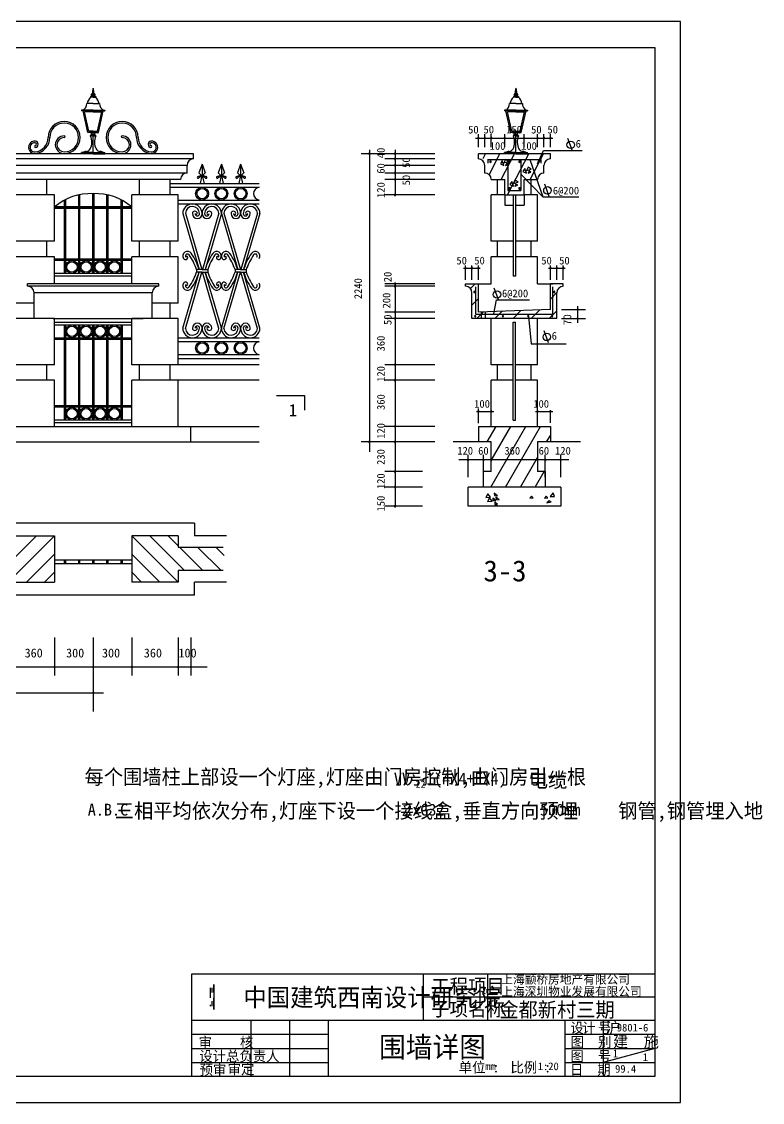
# Model space of a CAD drawing. Header units: metres. Extents: x -945094 to -882508, y -1233179 to -1191179.
# Drawn here: x -911310 to -882508, y -1233179 to -1191179 of the extents above; entities that cross this region are included whole.
import ezdxf

# ---------------------------------------------------------------- set-up
doc = ezdxf.new("R2010")
doc.units = ezdxf.units.M
for name, color, linetype in [('1', 7, 'Continuous'), ('3', 3, 'Continuous'), ('CYAN', 4, 'Continuous'), ('ROAD1', 4, 'Continuous')]:
    doc.layers.add(name, color=color, linetype=linetype)

# ---------------------------------------------------------------- blocks, each defined once
blk = doc.blocks.new('100')
at = {"color": 3}
for p, q in [((-113026.88, -51738.77), (-113026.88, 15761.23)), ((-106026.88, 15761.23), (-113026.88, 15761.23)), ((-109526.88, -51738.77), (-109526.88, 15761.23)), ((-106026.88, 8261.23), (-113026.88, 8261.23)), ((-106026.88, 2261.23), (-113026.88, 2261.23)), ((-106026.88, -5238.77), (-113026.88, -5238.77)), ((-106026.88, -11238.77), (-113026.88, -11238.77)), ((-106026.88, -18738.77), (-113026.88, -18738.77)), ((-106026.88, -24738.77), (-113026.88, -24738.77)), ((-106026.88, -32238.77), (-113026.88, -32238.77)), ((114341.09, -31738.77), (173473.12, -31738.77)), ((114341.09, -31738.77), (173473.12, -31738.77)), ((128473.12, -31738.77), (128473.12, -40738.77)), ((140973.12, -31738.77), (140973.12, -40738.77)), ((87130.19, -36405.34), (87130.19, -34455.34)), ((87430.19, -35355.34), (87430.19, -34455.34)), ((87730.19, -35355.34), (87730.19, -33805.34)), ((87830.19, -38705.34), (87830.19, -33805.34)), ((87430.19, -38055.34), (87430.19, -37055.34)), ((87430.19, -37305.34), (87430.19, -37055.34)), ((87730.19, -38705.34), (87730.19, -36405.34)), ((128473.12, -36238.77), (173473.12, -36238.77)), ((-106026.88, -38238.77), (-113026.88, -38238.77)), ((87130.19, -38055.34), (87130.19, -37805.34)), ((83473.12, -40738.77), (173473.12, -40738.77)), ((94973.12, -40738.77), (94973.12, -51738.77)), ((102473.12, -40738.77), (102473.12, -51738.77)), ((109973.12, -40738.77), (109973.12, -51738.77)), ((155973.12, -40738.77), (155973.12, -51738.77)), ((163473.12, -40738.77), (163473.12, -51738.77)), ((83473.12, -43488.77), (109973.12, -43488.77)), ((155973.12, -43488.77), (173473.12, -43488.77)), ((-106026.88, -45738.77), (-113026.88, -45738.77)), ((83473.12, -46238.77), (109973.12, -46238.77)), ((155973.12, -46238.77), (173473.12, -46238.77)), ((173473.12, -46238.77), (163473.12, -48988.77)), ((83473.12, -48988.77), (109973.12, -48988.77)), ((155973.12, -48988.77), (173473.12, -48988.77)), ((-106026.88, -51738.77), (-113026.88, -51738.77))]:
    blk.add_line(p, q, dxfattribs=at)
for points in [[(178473.12, 153261.23), (-118526.88, 153261.23), (-118526.88, -56738.77), (178473.12, -56738.77)], [(-106026.88, -51738.77), (-106026.88, 148261.23), (173473.12, 148261.23), (173473.12, -51738.77)]]:
    blk.add_lwpolyline(points, close=True)
blk.add_lwpolyline([(173473.12, -51738.77), (83473.12, -51738.77), (83473.12, -31738.77), (173473.12, -31738.77)], close=True, dxfattribs=at)
for s, p in [('建筑物理', (-106722.75, 2844.28)), ('暖 通', (-110034.72, 2844.28)), ('给排水', (-110034.72, -10655.72)), ('电 气', (-106722.75, -10655.72)), ('建 筑', (-110034.72, -24155.72)), ('结 构', (-106722.75, -24155.72)), ('设 计', (-110034.72, -37655.72)), ('校 对', (-106722.75, -37655.72)), ('制 图', (-110034.72, -51155.72)), ('描 图', (-106722.75, -51155.72))]:
    blk.add_text(s, height=2250, rotation=90, dxfattribs=at).set_placement(p)
for s, height, p in [('工程项目', 2750, (130028.63, -35517.74)), ('中国建筑西南设计研究院', 3500, (93497.19, -38098.65)), ('子项名称', 2750, (130028.63, -39956.04)), ('设  号', 2000, (157089.53, -43264.08)), ('计', 2000, (159373.16, -43264.08)), ('审    核', 2000, (84799.4, -46066.86)), ('图  别', 2000, (157133.44, -46014.08)), ('设计总负责人', 2000, (84934.35, -48757.18)), ('图  号', 2000, (157089.53, -48764.08)), ('预审', 2000, (84996.42, -51387.82)), ('审定', 2000, (90455.02, -51279.81)), ('单位 :', 2000, (135374.08, -50935.3)), ('比例 :', 2000, (145418.94, -50935.3)), ('日  期', 2000, (157001.69, -51382.42))]:
    blk.add_text(s, height=height, dxfattribs=at).set_placement(p)

msp = doc.modelspace()

# ---------------------------------------------------------------- linework, layer by layer
at = {"layer": '1'}
for p, q in [((-904627.85, -1196314.29), (-912427.85, -1196314.29)), ((-904627.85, -1196514.29), (-912427.85, -1196514.29)), ((-908527.85, -1196314.29), (-908977.85, -1196314.29)), ((-908527.85, -1196314.29), (-908077.85, -1196314.29)), ((-904627.85, -1196514.29), (-904627.85, -1196314.29)), ((-893551.08, -1196514.29), (-893551.08, -1196314.29)), ((-890751.08, -1196314.29), (-893551.08, -1196314.29)), ((-892089.85, -1196314.29), (-892539.85, -1196314.29)), ((-892089.85, -1196314.29), (-891639.85, -1196314.29)), ((-890751.08, -1196514.29), (-890751.08, -1196314.29)), ((-904877.85, -1196764.29), (-912177.85, -1196764.29)), ((-904877.85, -1197064.29), (-904877.85, -1196764.29)), ((-893301.08, -1197064.29), (-893301.08, -1196764.29)), ((-891001.08, -1197064.29), (-891001.08, -1196764.3)), ((-904877.85, -1197064.29), (-912177.85, -1197064.29)), ((-905127.85, -1197314.29), (-911927.85, -1197314.29)), ((-910327.85, -1197914.29), (-910327.85, -1197314.29)), ((-906727.85, -1197914.29), (-906727.85, -1197314.29)), ((-905527.85, -1197914.29), (-905527.85, -1197314.29)), ((-893051.08, -1197314.29), (-892526.08, -1197314.29)), ((-892526.08, -1197914.29), (-892526.08, -1197314.29)), ((-891776.08, -1197314.29), (-891251.08, -1197314.29)), ((-891776.08, -1197914.29), (-891776.08, -1197314.29)), ((-910027.85, -1197914.29), (-911827.85, -1197914.29)), ((-910027.85, -1199714.29), (-910027.85, -1197914.29)), ((-905227.85, -1197914.29), (-907027.85, -1197914.29)), ((-907027.85, -1199714.29), (-907027.85, -1197914.29)), ((-905227.85, -1199714.29), (-905227.85, -1197914.29)), ((-892526.08, -1197914.29), (-891776.08, -1197914.29)), ((-910027.85, -1199714.29), (-911827.85, -1199714.29)), ((-910327.85, -1200314.29), (-910327.85, -1199714.29)), ((-905227.85, -1199714.29), (-907027.85, -1199714.29)), ((-906727.85, -1200314.29), (-906727.85, -1199714.29)), ((-905527.85, -1200314.29), (-905527.85, -1199714.29)), ((-910027.85, -1200314.29), (-911827.85, -1200314.29)), ((-910027.85, -1201364.29), (-910027.85, -1200314.29)), ((-905227.85, -1200314.29), (-907027.85, -1200314.29)), ((-907027.85, -1201364.29), (-907027.85, -1200314.29)), ((-905227.85, -1202114.29), (-905227.85, -1200314.29)), ((-905977.85, -1201364.29), (-911077.85, -1201364.29)), ((-911077.85, -1201464.29), (-911077.85, -1201364.29)), ((-905977.85, -1201464.29), (-911077.85, -1201464.29)), ((-905977.85, -1201464.29), (-905977.85, -1201364.29)), ((-894051.08, -1201364.29), (-893551.08, -1201364.29)), ((-894051.08, -1201464.29), (-894051.08, -1201364.29)), ((-893551.08, -1202464.29), (-893551.08, -1201364.29)), ((-890251.08, -1201364.29), (-890751.08, -1201364.29)), ((-890751.08, -1202364.29), (-890751.08, -1201364.29)), ((-890251.08, -1201464.29), (-890251.08, -1201364.29)), ((-906227.85, -1201714.29), (-910827.85, -1201714.29)), ((-910827.85, -1202714.29), (-910827.85, -1201714.29)), ((-906227.85, -1202714.29), (-906227.85, -1201714.29)), ((-893801.08, -1202714.29), (-893801.08, -1201714.29)), ((-890501.08, -1202714.29), (-890501.08, -1201714.29)), ((-910827.85, -1202114.29), (-911827.85, -1202114.29)), ((-905227.85, -1202114.29), (-906227.85, -1202114.29)), ((-905527.85, -1202714.29), (-905527.85, -1202114.29)), ((-890751.08, -1202364.29), (-893551.08, -1202464.29)), ((-910027.85, -1202714.29), (-911827.85, -1202714.29)), ((-910077.85, -1202714.29), (-906577.85, -1202714.29)), ((-910027.85, -1204514.29), (-910027.85, -1202714.29)), ((-905227.85, -1202714.29), (-907027.85, -1202714.29)), ((-907027.85, -1204514.29), (-907027.85, -1202714.29)), ((-905227.85, -1204514.29), (-905227.85, -1202714.29)), ((-893051.08, -1202714.29), (-893801.08, -1202714.29)), ((-890501.08, -1202714.29), (-893051.08, -1202714.29)), ((-910027.85, -1204514.29), (-911827.85, -1204514.29)), ((-910327.85, -1205114.29), (-910327.85, -1204514.29)), ((-902076.6, -1204514.29), (-907027.85, -1204514.29)), ((-906727.85, -1205114.29), (-906727.85, -1204514.29)), ((-905527.85, -1205114.29), (-905527.85, -1204514.29)), ((-910027.85, -1205114.29), (-911827.85, -1205114.29)), ((-910027.85, -1206914.29), (-910027.85, -1205114.29)), ((-902076.6, -1205114.29), (-907027.85, -1205114.29)), ((-907027.85, -1206914.29), (-907027.85, -1205114.29)), ((-905227.85, -1206914.29), (-905227.85, -1205114.29)), ((-926527.85, -1206914.29), (-902076.6, -1206914.29)), ((-904727.85, -1207514.29), (-904727.85, -1206914.29)), ((-893551.08, -1206914.29), (-893551.08, -1207514.29)), ((-893551.08, -1206914.29), (-890751.08, -1206914.29)), ((-890751.08, -1206914.29), (-890751.08, -1207514.29)), ((-935580.08, -1207514.29), (-902076.6, -1207514.29)), ((-893051.08, -1207514.29), (-894531.08, -1207514.29)), ((-893051.08, -1208664.29), (-893051.08, -1207514.29)), ((-891251.08, -1207514.29), (-891251.08, -1208664.29)), ((-889576.08, -1207514.29), (-891251.08, -1207514.29)), ((-893351.08, -1209264.29), (-893351.08, -1208664.29)), ((-893051.08, -1208664.29), (-893351.08, -1208664.29)), ((-890951.08, -1208664.29), (-891251.08, -1208664.29)), ((-890951.08, -1208664.29), (-890951.08, -1209264.29)), ((-893951.08, -1210014.29), (-893951.08, -1209264.29)), ((-890351.08, -1209264.29), (-893951.08, -1209264.29)), ((-890351.08, -1209264.29), (-890351.08, -1210014.29)), ((-890351.08, -1210014.29), (-893951.08, -1210014.29)), ((-911827.85, -1211163.55), (-910027.85, -1211163.55)), ((-910027.85, -1211163.55), (-910027.85, -1212963.55)), ((-905227.85, -1211163.55), (-907027.85, -1211163.55)), ((-907027.85, -1211163.55), (-907027.85, -1212963.55)), ((-905227.85, -1211163.55), (-905227.85, -1211613.55)), ((-903475.62, -1211613.55), (-905227.85, -1211613.55)), ((-903475.62, -1212513.55), (-905227.85, -1212513.55)), ((-905227.85, -1212513.55), (-905227.85, -1212963.55)), ((-911827.85, -1212963.55), (-910027.85, -1212963.55)), ((-905227.85, -1212963.55), (-907027.85, -1212963.55))]:
    msp.add_line(p, q, dxfattribs=at)
for centre, radius, start, end in [((-904627.85, -1196764.29), 250, 90, 180), ((-893551.08, -1196764.29), 250, 360, 90), ((-890751.08, -1196764.29), 250, 90, 180), ((-904877.85, -1197314.29), 250, 90, 180), ((-893301.08, -1197314.29), 250, 0, 90), ((-891001.08, -1197314.29), 250, 90, 180), ((-908622.77, -1200029.51), 2167.25, 87.55, 130.42), ((-908622.77, -1200029.82), 2167.25, 87.55, 130.42), ((-908432.92, -1200029.51), 2167.25, 49.58, 92.45), ((-908432.92, -1200029.82), 2167.25, 49.58, 92.45), ((-911077.85, -1201714.29), 250, 0, 90), ((-905977.85, -1201714.29), 250, 90, 180), ((-894051.08, -1201714.29), 250, 0, 90), ((-890251.08, -1201714.29), 250, 90, 180)]:
    msp.add_arc(centre, radius, start, end, dxfattribs=at)
at = {"layer": '3'}
for p, q in [((-893656.08, -1195701.55), (-890651.08, -1195701.55)), ((-893551.08, -1196051.55), (-893551.08, -1195551.55)), ((-893301.08, -1196051.55), (-893301.08, -1195551.55)), ((-893051.08, -1196051.55), (-893051.08, -1195551.55)), ((-892526.08, -1196051.55), (-892526.08, -1195551.55)), ((-891776.08, -1196051.55), (-891776.08, -1195551.55)), ((-891251.08, -1196051.55), (-891251.08, -1195551.55)), ((-891001.08, -1196051.55), (-891001.08, -1195551.55)), ((-890751.08, -1196051.55), (-890751.08, -1195551.55)), ((-890081.08, -1195711.55), (-889901.08, -1196186.55)), ((-897788.3, -1196156.55), (-897788.3, -1207901.55)), ((-895238.3, -1196314.29), (-898103.3, -1196314.29)), ((-895238.3, -1196514.29), (-897193.3, -1196514.29)), ((-896788.3, -1196166.55), (-896788.3, -1197914.29)), ((-893368.15, -1196493.89), (-893275.25, -1196314.29)), ((-893133.57, -1197128.71), (-892712.33, -1196314.29)), ((-892666.64, -1197314.29), (-892149.4, -1196314.29)), ((-892491.67, -1196534.36), (-892560.15, -1196672.69)), ((-892373.59, -1196612.34), (-892491.67, -1196534.36)), ((-892414.06, -1197914.29), (-891586.48, -1196314.29)), ((-891550.17, -1196542.55), (-891040.42, -1197991.55)), ((-891540.79, -1197314.29), (-891023.55, -1196314.29)), ((-891256.08, -1196709.29), (-891021.08, -1196181.55)), ((-891021.08, -1196181.55), (-889516.08, -1196181.55)), ((-895238.3, -1196764.29), (-897193.3, -1196764.29)), ((-892621.08, -1196591.55), (-892696.08, -1196711.55)), ((-892696.08, -1196711.55), (-892556.08, -1196776.55)), ((-892556.08, -1196776.55), (-892621.08, -1196591.55)), ((-892560.15, -1196672.69), (-892373.59, -1196612.34)), ((-892458.84, -1196687.74), (-892499.93, -1196770.74)), ((-892499.93, -1196770.74), (-892387.99, -1196734.53)), ((-892387.99, -1196734.53), (-892458.84, -1196687.74)), ((-891742.22, -1196887.37), (-891817.22, -1197007.37)), ((-891677.22, -1197072.37), (-891742.22, -1196887.37)), ((-891612.82, -1196830.17), (-891681.3, -1196968.5)), ((-891681.3, -1196968.5), (-891494.73, -1196908.15)), ((-891579.99, -1196983.56), (-891621.08, -1197066.55)), ((-891494.73, -1196908.15), (-891612.82, -1196830.17)), ((-891509.14, -1197030.34), (-891579.99, -1196983.56)), ((-895238.3, -1197064.29), (-897193.3, -1197064.29)), ((-895238.3, -1197314.29), (-897193.3, -1197314.29)), ((-892801.08, -1197914.29), (-892801.08, -1197314.29)), ((-892254.16, -1197393.58), (-892329.16, -1197513.58)), ((-892189.16, -1197578.58), (-892254.16, -1197393.58)), ((-892124.76, -1197336.38), (-892193.24, -1197474.72)), ((-892193.24, -1197474.72), (-892006.67, -1197414.36)), ((-892006.67, -1197414.36), (-892124.76, -1197336.38)), ((-891040.42, -1197991.55), (-891900, -1197107.4)), ((-891817.22, -1197007.37), (-891677.22, -1197072.37)), ((-891621.08, -1197066.55), (-891509.14, -1197030.34)), ((-891501.08, -1197914.29), (-891501.08, -1197314.29)), ((-892329.16, -1197513.58), (-892189.16, -1197578.58)), ((-892091.93, -1197489.77), (-892133.02, -1197572.77)), ((-892133.02, -1197572.77), (-892021.08, -1197536.55)), ((-892021.08, -1197536.55), (-892091.93, -1197489.77)), ((-890986.08, -1197481.55), (-890806.08, -1197956.55)), ((-895238.3, -1197914.29), (-897193.3, -1197914.29)), ((-895238.3, -1197914.29), (-897193.3, -1197914.29)), ((-892526.08, -1197914.29), (-893051.08, -1197914.29)), ((-893051.08, -1199714.29), (-893051.08, -1197914.29)), ((-892526.08, -1197914.29), (-892526.08, -1198314.29)), ((-892201.08, -1197914.29), (-892201.08, -1201064.29)), ((-892101.08, -1197914.29), (-892101.08, -1201064.29)), ((-891776.08, -1197914.29), (-891776.08, -1198314.29)), ((-891251.08, -1197914.29), (-891776.08, -1197914.29)), ((-891251.08, -1199714.29), (-891251.08, -1197914.29)), ((-891040.42, -1197991.55), (-889641.08, -1197991.55)), ((-892526.08, -1198314.29), (-892201.08, -1198314.29)), ((-892101.08, -1198314.29), (-891776.08, -1198314.29)), ((-892201.08, -1199714.29), (-893051.08, -1199714.29)), ((-892801.08, -1200314.29), (-892801.08, -1199714.29)), ((-891251.08, -1199714.29), (-892101.08, -1199714.29)), ((-891501.08, -1200314.29), (-891501.08, -1199714.29)), ((-893051.08, -1201364.29), (-893051.08, -1200314.29)), ((-892201.08, -1200314.29), (-893051.08, -1200314.29)), ((-891251.08, -1200314.29), (-892101.08, -1200314.29)), ((-891251.08, -1201364.29), (-891251.08, -1200314.29)), ((-894126.08, -1200756.55), (-893476.08, -1200756.55)), ((-894051.08, -1201216.55), (-894051.08, -1200651.55)), ((-893801.08, -1201216.55), (-893801.08, -1200651.55)), ((-893551.08, -1201216.55), (-893551.08, -1200651.55)), ((-890826.08, -1200756.55), (-890176.08, -1200756.55)), ((-890751.08, -1201216.55), (-890751.08, -1200651.55)), ((-890501.08, -1201216.55), (-890501.08, -1200651.55)), ((-890251.08, -1201216.55), (-890251.08, -1200651.55)), ((-892101.08, -1201064.29), (-892201.08, -1201064.29)), ((-895238.3, -1201364.29), (-897193.3, -1201364.29)), ((-895238.3, -1201464.29), (-897193.3, -1201464.29)), ((-896788.3, -1201364.29), (-896788.3, -1210014.29)), ((-893863.31, -1201549.24), (-893680.1, -1201364.29)), ((-893551.08, -1201364.29), (-893051.08, -1201364.29)), ((-892946.08, -1201526.55), (-892766.08, -1202001.55)), ((-891251.08, -1201364.29), (-890651.08, -1201364.29)), ((-893801.08, -1202196.86), (-893551.08, -1201944.5)), ((-892956.08, -1202536.55), (-892846.08, -1201991.55)), ((-892846.08, -1201991.55), (-891566.08, -1201991.55)), ((-890751.08, -1201959.89), (-890500.98, -1201707.44)), ((-893609.86, -1202714.29), (-893355.27, -1202457.3)), ((-892906.05, -1202714.29), (-892614.47, -1202419.96)), ((-892202.24, -1202714.29), (-891896.02, -1202405.19)), ((-891498.43, -1202714.29), (-891166.39, -1202379.13)), ((-890794.62, -1202714.29), (-890501.08, -1202417.98)), ((-890321.08, -1202364.29), (-889391.08, -1202364.29)), ((-889691.08, -1202231.55), (-889691.08, -1202881.55)), ((-895238.3, -1202464.29), (-897193.3, -1202464.29)), ((-895238.3, -1202714.29), (-897193.3, -1202714.29)), ((-893436.08, -1202460.19), (-893436.08, -1202714.29)), ((-893286.08, -1202460.19), (-893286.08, -1202714.29)), ((-893051.08, -1204514.29), (-893051.08, -1202714.29)), ((-892201.08, -1206664.29), (-892201.08, -1202864.29)), ((-892101.08, -1206664.29), (-892101.08, -1202864.29)), ((-891596.08, -1202641.55), (-891501.08, -1203701.55)), ((-891251.08, -1204514.29), (-891251.08, -1202714.29)), ((-890321.08, -1202714.29), (-889391.08, -1202714.29)), ((-891011.08, -1203176.55), (-890831.08, -1203651.55)), ((-891501.08, -1203701.55), (-890131.08, -1203701.55)), ((-895238.3, -1204514.29), (-897193.3, -1204514.29)), ((-892201.08, -1204514.29), (-893051.08, -1204514.29)), ((-892801.08, -1205114.29), (-892801.08, -1204514.29)), ((-891251.08, -1204514.29), (-892101.08, -1204514.29)), ((-891501.08, -1205114.29), (-891501.08, -1204514.29)), ((-895238.3, -1205114.29), (-897193.3, -1205114.29)), ((-893051.08, -1206914.29), (-893051.08, -1205114.29)), ((-893051.08, -1206914.29), (-893051.08, -1205114.29)), ((-892201.08, -1205114.29), (-893051.08, -1205114.29)), ((-891251.08, -1205114.29), (-892101.08, -1205114.29)), ((-891251.08, -1206914.29), (-891251.08, -1205114.29)), ((-893551.08, -1206784.29), (-893551.08, -1206219.29)), ((-891251.08, -1206784.29), (-891251.08, -1206219.29)), ((-893626.08, -1206324.29), (-892956.08, -1206324.29)), ((-893051.08, -1206914.29), (-893051.08, -1206349.29)), ((-891326.08, -1206324.29), (-890656.08, -1206324.29)), ((-890751.08, -1206776.55), (-890751.08, -1206349.29)), ((-895238.3, -1206914.29), (-897193.3, -1206914.29)), ((-893211.61, -1207514.29), (-892863.69, -1206914.29)), ((-893070.42, -1209264.29), (-891707.73, -1206914.29)), ((-893051.08, -1208234.19), (-892285.71, -1206914.29)), ((-892492.44, -1209264.29), (-891129.75, -1206914.29)), ((-890899.69, -1207514.29), (-890751.08, -1207258)), ((-895238.3, -1207514.29), (-898103.3, -1207514.29)), ((-894313.3, -1208189.29), (-890028.3, -1208189.29)), ((-893951.08, -1208879.29), (-893951.08, -1208019.29)), ((-893351.08, -1208879.29), (-893351.08, -1208019.29)), ((-891914.46, -1209264.29), (-891251.08, -1208120.27)), ((-890951.08, -1208879.29), (-890951.08, -1208019.29)), ((-890351.08, -1208879.29), (-890351.08, -1208019.29)), ((-895728.3, -1208664.29), (-897193.3, -1208664.29)), ((-891336.48, -1209264.29), (-890988.56, -1208664.29)), ((-895728.3, -1209264.29), (-897193.3, -1209264.29)), ((-893183.3, -1209534.29), (-893263.3, -1209674.29)), ((-893078.3, -1209659.29), (-893183.3, -1209534.29)), ((-892938.3, -1209499.29), (-892923.3, -1209589.29)), ((-892808.3, -1209604.29), (-892938.3, -1209499.29)), ((-892923.3, -1209589.29), (-892808.3, -1209604.29)), ((-890647.68, -1209485.28), (-890756.15, -1209635.89)), ((-890592.91, -1209636.94), (-890647.68, -1209485.28)), ((-895728.3, -1210014.29), (-897193.3, -1210014.29)), ((-893263.3, -1209674.29), (-893078.3, -1209659.29)), ((-893113.3, -1209689.29), (-893193.3, -1209829.29)), ((-893193.3, -1209829.29), (-893008.3, -1209814.29)), ((-893008.3, -1209814.29), (-893113.3, -1209689.29)), ((-892983.3, -1209694.29), (-892983.3, -1209789.29)), ((-892878.3, -1209789.29), (-892983.3, -1209694.29)), ((-892983.3, -1209789.29), (-892878.3, -1209789.29)), ((-892808.3, -1209944.29), (-892913.3, -1209849.29)), ((-892913.3, -1209849.29), (-892913.3, -1209944.29)), ((-892913.3, -1209944.29), (-892808.3, -1209944.29)), ((-892738.3, -1209759.29), (-892868.3, -1209654.29)), ((-892868.3, -1209654.29), (-892853.3, -1209744.29)), ((-892853.3, -1209744.29), (-892738.3, -1209759.29)), ((-891486.73, -1209623.98), (-891554.78, -1209703.94)), ((-891554.78, -1209703.94), (-891414.38, -1209685.55)), ((-891414.38, -1209685.55), (-891486.73, -1209623.98)), ((-890916.73, -1209623.98), (-890984.78, -1209703.94)), ((-890984.78, -1209703.94), (-890844.38, -1209685.55)), ((-890844.38, -1209685.55), (-890916.73, -1209623.98)), ((-890803.3, -1209799.29), (-890889.26, -1209877.15)), ((-890889.26, -1209877.15), (-890725.04, -1209846.2)), ((-890725.04, -1209846.2), (-890803.3, -1209799.29)), ((-890756.15, -1209635.89), (-890592.91, -1209636.94)), ((-904593.39, -1210663.55), (-912327.85, -1210663.55)), ((-904593.39, -1210663.55), (-904593.39, -1211163.55)), ((-912084.95, -1212513.55), (-910734.95, -1211163.55)), ((-911827.85, -1212963.55), (-910027.85, -1211163.55)), ((-905227.85, -1212963.55), (-907027.85, -1211163.55)), ((-904970.74, -1212513.55), (-906320.74, -1211163.55)), ((-905227.85, -1211549.34), (-905613.63, -1211163.55)), ((-903341.16, -1211163.55), (-904593.39, -1211163.55)), ((-904263.63, -1212513.55), (-905163.63, -1211613.55)), ((-903556.53, -1212513.55), (-904456.53, -1211613.55)), ((-903437.52, -1211925.46), (-903749.42, -1211613.55)), ((-911120.74, -1212963.55), (-910027.85, -1211870.66)), ((-905934.95, -1212963.55), (-907027.85, -1211870.66)), ((-910413.63, -1212963.55), (-910027.85, -1212577.77)), ((-906642.06, -1212963.55), (-907027.85, -1212577.77)), ((-904593.39, -1213463.55), (-904593.39, -1212963.55)), ((-903341.16, -1212963.55), (-904593.39, -1212963.55)), ((-904593.39, -1213463.55), (-912327.85, -1213463.55)), ((-910027.85, -1215113.55), (-910027.85, -1216583.55)), ((-908527.85, -1215113.55), (-908527.85, -1217983.55)), ((-907027.85, -1215113.55), (-907027.85, -1216583.55)), ((-905227.85, -1215113.55), (-905227.85, -1216583.55)), ((-904727.85, -1215113.55), (-904727.85, -1216583.55)), ((-934525.08, -1216258.55), (-904100.08, -1216258.55)), ((-930850.08, -1217258.55), (-908130.08, -1217258.55))]:
    msp.add_line(p, q, dxfattribs=at)
for points in [[(-893576.08, -1195701.55, 1), (-893526.08, -1195701.55, 1)], [(-893326.08, -1195701.55, 1), (-893276.08, -1195701.55, 1)], [(-893076.08, -1195701.55, 1), (-893026.08, -1195701.55, 1)], [(-892551.08, -1195701.55, 1), (-892501.08, -1195701.55, 1)], [(-891801.08, -1195701.55, 1), (-891751.08, -1195701.55, 1)], [(-891276.08, -1195701.55, 1), (-891226.08, -1195701.55, 1)], [(-891026.08, -1195701.55, 1), (-890976.08, -1195701.55, 1)], [(-890776.08, -1195701.55, 1), (-890726.08, -1195701.55, 1)], [(-897813.3, -1196314.29, 1), (-897763.3, -1196314.29, 1)], [(-896813.3, -1196314.29, 1), (-896763.3, -1196314.29, 1)], [(-896813.3, -1196514.29, 1), (-896763.3, -1196514.29, 1)], [(-896813.3, -1196764.29, 1), (-896763.3, -1196764.29, 1)], [(-893109.08, -1196625.29, 1), (-893049.08, -1196625.29, 1)], [(-892369.08, -1196625.29, 1), (-892309.08, -1196625.29, 1)], [(-891981.08, -1196625.29, 1), (-891921.08, -1196625.29, 1)], [(-891237.08, -1196625.29, 1), (-891177.08, -1196625.29, 1)], [(-896813.3, -1197064.29, 1), (-896763.3, -1197064.29, 1)], [(-896813.3, -1197314.29, 1), (-896763.3, -1197314.29, 1)], [(-892369.08, -1197662.29, 1), (-892309.08, -1197662.29, 1)], [(-891981.08, -1197662.29, 1), (-891921.08, -1197662.29, 1)], [(-896813.3, -1197914.29, 1), (-896763.3, -1197914.29, 1)], [(-894076.08, -1200756.55, 1), (-894026.08, -1200756.55, 1)], [(-893826.08, -1200756.55, 1), (-893776.08, -1200756.55, 1)], [(-893576.08, -1200756.55, 1), (-893526.08, -1200756.55, 1)], [(-890776.08, -1200756.55, 1), (-890726.08, -1200756.55, 1)], [(-890526.08, -1200756.55, 1), (-890476.08, -1200756.55, 1)], [(-890276.08, -1200756.55, 1), (-890226.08, -1200756.55, 1)], [(-896813.3, -1201364.29, 1), (-896763.3, -1201364.29, 1)], [(-896813.3, -1201464.29, 1), (-896763.3, -1201464.29, 1)], [(-893731.08, -1201681.55, 1), (-893681.08, -1201681.55, 1)], [(-890626.08, -1201681.55, 1), (-890576.08, -1201681.55, 1)], [(-896813.3, -1202464.29, 1), (-896763.3, -1202464.29, 1)], [(-889716.08, -1202364.29, 1), (-889666.08, -1202364.29, 1)], [(-896813.3, -1202714.29, 1), (-896763.3, -1202714.29, 1)], [(-893696.08, -1202626.55, 1), (-893646.08, -1202626.55, 1)], [(-892621.08, -1202626.55, 1), (-892571.08, -1202626.55, 1)], [(-891636.08, -1202626.55, 1), (-891586.08, -1202626.55, 1)], [(-890711.08, -1202626.55, 1), (-890661.08, -1202626.55, 1)], [(-889716.08, -1202714.29, 1), (-889666.08, -1202714.29, 1)], [(-896813.3, -1204514.29, 1), (-896763.3, -1204514.29, 1)], [(-896813.3, -1205114.29, 1), (-896763.3, -1205114.29, 1)], [(-893576.08, -1206324.29, 1), (-893526.08, -1206324.29, 1)], [(-893076.08, -1206324.29, 1), (-893026.08, -1206324.29, 1)], [(-891276.08, -1206324.29, 1), (-891226.08, -1206324.29, 1)], [(-890776.08, -1206324.29, 1), (-890726.08, -1206324.29, 1)], [(-896813.3, -1206914.29, 1), (-896763.3, -1206914.29, 1)], [(-897813.3, -1207514.29, 1), (-897763.3, -1207514.29, 1)], [(-896813.3, -1207514.29, 1), (-896763.3, -1207514.29, 1)], [(-896813.3, -1207514.29, 1), (-896763.3, -1207514.29, 1)], [(-893976.08, -1208214.29, 1), (-893926.08, -1208214.29, 1)], [(-893376.08, -1208214.29, 1), (-893326.08, -1208214.29, 1)], [(-893076.08, -1208214.29, 1), (-893026.08, -1208214.29, 1)], [(-891276.08, -1208214.29, 1), (-891226.08, -1208214.29, 1)], [(-890976.08, -1208214.29, 1), (-890926.08, -1208214.29, 1)], [(-890376.08, -1208214.29, 1), (-890326.08, -1208214.29, 1)], [(-896813.3, -1208664.29, 1), (-896763.3, -1208664.29, 1)], [(-896813.3, -1209264.29, 1), (-896763.3, -1209264.29, 1)], [(-896813.3, -1210014.29, 1), (-896763.3, -1210014.29, 1)], [(-910002.85, -1216258.55, -1), (-910052.85, -1216258.55, -1)], [(-908502.85, -1216258.55, -1), (-908552.85, -1216258.55, -1)], [(-907002.85, -1216258.55, -1), (-907052.85, -1216258.55, -1)], [(-905202.85, -1216258.55, -1), (-905252.85, -1216258.55, -1)], [(-904702.85, -1216258.55, -1), (-904752.85, -1216258.55, -1)], [(-908502.85, -1217258.55, -1), (-908552.85, -1217258.55, -1)]]:
    msp.add_lwpolyline(points, format="xyb", close=True, dxfattribs=at)
for points in [[(-893200, -1196542.55), (-891111.08, -1196542.55)], [(-893182, -1196542.55), (-893182, -1196684)], [(-892406, -1196542.55), (-892406, -1197746)], [(-891900, -1196542.55), (-891900, -1197746)], [(-891124, -1196542.55), (-891124, -1196684)], [(-892406, -1197746), (-891900, -1197746)], [(-893651.08, -1202546.55), (-893651.08, -1201481.55)], [(-890661.08, -1202546.55), (-890661.08, -1201481.55)], [(-893651.08, -1202546.55), (-890626.08, -1202546.55)], [(-901400.68, -1205701.95), (-900309.48, -1205701.95), (-900309.48, -1206274.11)]]:
    msp.add_lwpolyline(points, dxfattribs=at)
for centre in [(-889961.08, -1195966.55), (-890866.08, -1197736.55), (-892826.08, -1201781.55), (-890891.08, -1203431.55)]:
    msp.add_circle(centre, 145, dxfattribs=at)
at = {"layer": 'CYAN'}
for p, q in [((-908527.85, -1194014.29), (-908601.29, -1194014.29)), ((-908527.85, -1193964.29), (-908552.99, -1193964.29)), ((-908527.85, -1193964.29), (-908502.71, -1193964.29)), ((-908527.85, -1194014.29), (-908454.4, -1194014.29)), ((-892089.85, -1194014.29), (-892163.29, -1194014.29)), ((-892089.85, -1193964.29), (-892114.99, -1193964.29)), ((-892089.85, -1193964.29), (-892064.71, -1193964.29)), ((-892089.85, -1194014.29), (-892016.4, -1194014.29)), ((-908527.85, -1194364.29), (-908777.85, -1194364.29)), ((-908627.85, -1194089.29), (-908627.85, -1194114.29)), ((-908527.85, -1194089.29), (-908627.85, -1194089.29)), ((-908527.85, -1194114.29), (-908627.85, -1194114.29)), ((-908602.85, -1194089.29), (-908602.85, -1194064.29)), ((-908527.85, -1194064.29), (-908602.85, -1194064.29)), ((-908527.85, -1194064.29), (-908452.85, -1194064.29)), ((-908527.85, -1194089.29), (-908427.85, -1194089.29)), ((-908527.85, -1194114.29), (-908427.85, -1194114.29)), ((-908527.85, -1194364.29), (-908277.85, -1194364.29)), ((-908452.85, -1194089.29), (-908452.85, -1194064.29)), ((-908427.85, -1194089.29), (-908427.85, -1194114.29)), ((-892089.85, -1194364.29), (-892339.85, -1194364.29)), ((-892189.85, -1194089.29), (-892189.85, -1194114.29)), ((-892089.85, -1194089.29), (-892189.85, -1194089.29)), ((-892089.85, -1194114.29), (-892189.85, -1194114.29)), ((-892164.85, -1194089.29), (-892164.85, -1194064.29)), ((-892089.85, -1194064.29), (-892164.85, -1194064.29)), ((-892089.85, -1194064.29), (-892014.85, -1194064.29)), ((-892089.85, -1194089.29), (-891989.85, -1194089.29)), ((-892089.85, -1194114.29), (-891989.85, -1194114.29)), ((-892089.85, -1194364.29), (-891839.85, -1194364.29)), ((-892014.85, -1194089.29), (-892014.85, -1194064.29)), ((-891989.85, -1194089.29), (-891989.85, -1194114.29)), ((-908977.85, -1194614.29), (-908977.85, -1194639.29)), ((-908977.85, -1194614.29), (-908977.85, -1194639.29)), ((-908527.85, -1194614.29), (-908977.85, -1194614.29)), ((-908527.85, -1194639.29), (-908977.85, -1194639.29)), ((-908730.89, -1195489.29), (-908922.69, -1194639.29)), ((-908690.92, -1195439.29), (-908860.15, -1194689.29)), ((-908527.85, -1194689.29), (-908860.15, -1194689.29)), ((-908527.85, -1194614.29), (-908077.85, -1194614.29)), ((-908527.85, -1194639.29), (-908077.85, -1194639.29)), ((-908527.85, -1194689.29), (-908195.55, -1194689.29)), ((-908364.78, -1195439.29), (-908195.55, -1194689.29)), ((-908324.8, -1195489.29), (-908133.01, -1194639.29)), ((-908077.85, -1194614.29), (-908077.85, -1194639.29)), ((-892539.85, -1194614.29), (-892539.85, -1194639.29)), ((-892089.85, -1194614.29), (-892539.85, -1194614.29)), ((-892539.85, -1194614.29), (-892539.85, -1194639.29)), ((-892089.85, -1194639.29), (-892539.85, -1194639.29)), ((-892292.89, -1195489.29), (-892484.69, -1194639.29)), ((-892252.92, -1195439.29), (-892422.15, -1194689.29)), ((-892089.85, -1194689.29), (-892422.15, -1194689.29)), ((-892089.85, -1194614.29), (-891639.85, -1194614.29)), ((-892089.85, -1194639.29), (-891639.85, -1194639.29)), ((-892089.85, -1194689.29), (-891757.55, -1194689.29)), ((-891926.78, -1195439.29), (-891757.55, -1194689.29)), ((-891886.8, -1195489.29), (-891695.01, -1194639.29)), ((-891639.85, -1194614.29), (-891639.85, -1194639.29)), ((-908527.85, -1195489.29), (-908730.89, -1195489.29)), ((-908527.85, -1195439.29), (-908690.92, -1195439.29)), ((-908627.85, -1195614.29), (-908594.61, -1195564.29)), ((-908527.85, -1195614.29), (-908627.85, -1195614.29)), ((-908594.61, -1195564.29), (-908594.61, -1195489.29)), ((-908527.85, -1195564.29), (-908594.61, -1195564.29)), ((-908527.85, -1195439.29), (-908364.78, -1195439.29)), ((-908527.85, -1195489.29), (-908324.8, -1195489.29)), ((-908527.85, -1196314.29), (-908527.85, -1195489.29)), ((-908527.85, -1195564.29), (-908461.09, -1195564.29)), ((-908527.85, -1195614.29), (-908427.85, -1195614.29)), ((-908461.09, -1195564.29), (-908461.09, -1195489.29)), ((-908427.85, -1195614.29), (-908461.09, -1195564.29)), ((-892089.85, -1195489.29), (-892292.89, -1195489.29)), ((-892089.85, -1195439.29), (-892252.92, -1195439.29)), ((-892189.85, -1195614.29), (-892156.61, -1195564.29)), ((-892089.85, -1195614.29), (-892189.85, -1195614.29)), ((-892156.61, -1195564.29), (-892156.61, -1195489.29)), ((-892089.85, -1195564.29), (-892156.61, -1195564.29)), ((-892089.85, -1195439.29), (-891926.78, -1195439.29)), ((-892089.85, -1195489.29), (-891886.8, -1195489.29)), ((-892089.85, -1196314.29), (-892089.85, -1195489.29)), ((-892089.85, -1195564.29), (-892023.09, -1195564.29)), ((-892089.85, -1195614.29), (-891989.85, -1195614.29)), ((-892023.09, -1195564.29), (-892023.09, -1195489.29)), ((-891989.85, -1195614.29), (-892023.09, -1195564.29)), ((-908977.85, -1196314.29), (-908977.85, -1196264.29)), ((-908977.85, -1196314.29), (-908977.85, -1196264.29)), ((-908527.85, -1196264.29), (-908977.85, -1196264.29)), ((-908527.85, -1196264.29), (-908077.85, -1196264.29)), ((-908077.85, -1196314.29), (-908077.85, -1196264.29)), ((-908077.85, -1196314.29), (-908077.85, -1196264.29)), ((-892539.85, -1196314.29), (-892539.85, -1196264.29)), ((-892089.85, -1196264.29), (-892539.85, -1196264.29)), ((-892539.85, -1196314.29), (-892539.85, -1196264.29)), ((-892089.85, -1196264.29), (-891639.85, -1196264.29)), ((-891639.85, -1196314.29), (-891639.85, -1196264.29)), ((-891639.85, -1196314.29), (-891639.85, -1196264.29)), ((-904292.85, -1196714.29), (-904418.37, -1197055.77)), ((-904292.85, -1196714.29), (-904292.85, -1197133.88)), ((-904292.85, -1196714.29), (-904167.33, -1197055.77)), ((-903542.85, -1196714.29), (-903668.37, -1197055.77)), ((-903542.85, -1196714.29), (-903417.33, -1197055.77)), ((-903542.85, -1196714.29), (-903542.85, -1197133.88)), ((-902792.85, -1196714.29), (-902918.37, -1197055.77)), ((-902792.85, -1196714.29), (-902667.33, -1197055.77)), ((-902792.85, -1196714.29), (-902792.85, -1197133.88)), ((-904418.98, -1197236.68), (-904292.85, -1197163.69)), ((-904418.37, -1197055.77), (-904322.49, -1197146.53)), ((-904298.82, -1197160.23), (-904367.74, -1197464.29)), ((-904292.85, -1197163.69), (-904166.71, -1197236.68)), ((-904286.87, -1197160.23), (-904217.95, -1197464.29)), ((-904167.33, -1197055.77), (-904263.2, -1197146.53)), ((-903668.98, -1197236.68), (-903542.85, -1197163.69)), ((-903668.37, -1197055.77), (-903572.49, -1197146.53)), ((-903548.82, -1197160.23), (-903617.74, -1197464.29)), ((-903542.85, -1197163.69), (-903416.71, -1197236.68)), ((-903536.87, -1197160.23), (-903467.95, -1197464.29)), ((-903417.33, -1197055.77), (-903513.2, -1197146.53)), ((-902918.98, -1197236.68), (-902792.85, -1197163.69)), ((-902918.37, -1197055.77), (-902822.49, -1197146.53)), ((-902798.82, -1197160.23), (-902867.74, -1197464.29)), ((-902792.85, -1197163.69), (-902666.71, -1197236.68)), ((-902786.87, -1197160.23), (-902717.95, -1197464.29)), ((-902667.33, -1197055.77), (-902763.2, -1197146.53)), ((-905527.85, -1197464.29), (-902076.6, -1197464.29)), ((-905527.85, -1197614.29), (-902076.6, -1197614.29)), ((-904367.74, -1197464.29), (-904217.95, -1197464.29)), ((-903617.74, -1197464.29), (-903467.95, -1197464.29)), ((-902867.74, -1197464.29), (-902717.95, -1197464.29)), ((-909652.85, -1198123.01), (-909652.85, -1200964.61)), ((-909602.85, -1198096.84), (-909602.85, -1200964.61)), ((-909102.85, -1197916.41), (-909102.85, -1200964.61)), ((-909052.85, -1197905.67), (-909052.85, -1200964.61)), ((-908552.85, -1197863.7), (-908552.85, -1200964.61)), ((-908502.85, -1197863.7), (-908502.85, -1200964.61)), ((-908002.85, -1197905.67), (-908002.85, -1200964.61)), ((-907952.85, -1197916.41), (-907952.85, -1200964.61)), ((-907452.85, -1198096.84), (-907452.85, -1200964.61)), ((-907402.85, -1198123.01), (-907402.85, -1200964.61)), ((-905227.85, -1198114.29), (-902076.6, -1198114.29)), ((-907027.85, -1198379.44), (-910027.85, -1198379.44)), ((-910027.85, -1198379.75), (-907027.85, -1198379.75)), ((-907027.85, -1198429.44), (-910027.85, -1198429.44)), ((-910027.85, -1198429.75), (-907027.85, -1198429.75)), ((-905227.85, -1198264.29), (-902076.6, -1198264.29)), ((-905042.85, -1198639.29), (-904407.45, -1200814.29)), ((-905042.85, -1198639.29), (-904407.45, -1200814.29)), ((-904942.53, -1198626.07), (-904303.27, -1200814.29)), ((-904942.53, -1198626.07), (-904303.27, -1200814.29)), ((-903643.17, -1198626.07), (-904282.42, -1200814.29)), ((-903643.17, -1198626.07), (-904282.42, -1200814.29)), ((-903542.85, -1198639.29), (-904178.24, -1200814.29)), ((-903542.85, -1198639.29), (-904178.24, -1200814.29)), ((-903542.85, -1198639.29), (-902907.45, -1200814.29)), ((-903442.53, -1198626.07), (-902803.27, -1200814.29)), ((-902143.17, -1198626.07), (-902782.42, -1200814.29)), ((-902042.85, -1198639.29), (-902678.24, -1200814.29)), ((-907027.85, -1200414.61), (-910027.85, -1200414.61)), ((-907027.85, -1200464.61), (-910027.85, -1200464.61)), ((-907027.85, -1200964.61), (-910027.85, -1200964.61)), ((-907027.85, -1201064.61), (-910027.85, -1201064.61)), ((-905042.85, -1203089.29), (-904407.45, -1200914.29)), ((-905042.85, -1203089.29), (-904407.45, -1200914.29)), ((-904942.53, -1203102.51), (-904303.27, -1200914.29)), ((-904942.53, -1203102.51), (-904303.27, -1200914.29)), ((-904292.85, -1200814.29), (-904512.8, -1200814.29)), ((-904292.85, -1200814.29), (-904512.8, -1200814.29)), ((-904512.8, -1200814.29), (-904512.8, -1200914.29)), ((-904512.8, -1200814.29), (-904512.8, -1200914.29)), ((-904292.85, -1200914.29), (-904512.8, -1200914.29)), ((-904292.85, -1200914.29), (-904512.8, -1200914.29)), ((-904292.85, -1200814.29), (-904072.89, -1200814.29)), ((-904292.85, -1200814.29), (-904072.89, -1200814.29)), ((-904292.85, -1200914.29), (-904072.89, -1200914.29)), ((-904292.85, -1200914.29), (-904072.89, -1200914.29)), ((-903643.17, -1203102.51), (-904282.42, -1200914.29)), ((-903643.17, -1203102.51), (-904282.42, -1200914.29)), ((-903542.85, -1203089.29), (-904178.24, -1200914.29)), ((-903542.85, -1203089.29), (-904178.24, -1200914.29)), ((-904072.89, -1200814.29), (-904072.89, -1200914.29)), ((-904072.89, -1200814.29), (-904072.89, -1200914.29)), ((-903542.85, -1203089.29), (-902907.45, -1200914.29)), ((-903442.53, -1203102.51), (-902803.27, -1200914.29)), ((-902792.85, -1200814.29), (-903012.8, -1200814.29)), ((-903012.8, -1200814.29), (-903012.8, -1200914.29)), ((-902792.85, -1200914.29), (-903012.8, -1200914.29)), ((-902792.85, -1200814.29), (-902572.89, -1200814.29)), ((-902792.85, -1200914.29), (-902572.89, -1200914.29)), ((-902143.17, -1203102.51), (-902782.42, -1200914.29)), ((-902042.85, -1203089.29), (-902678.24, -1200914.29)), ((-902572.89, -1200814.29), (-902572.89, -1200914.29)), ((-910027.85, -1202864.29), (-907027.85, -1202864.29)), ((-892201.08, -1202864.29), (-892101.08, -1202864.29)), ((-910027.85, -1202964.29), (-907027.85, -1202964.29)), ((-909652.85, -1202964.29), (-909652.85, -1206664.29)), ((-909602.85, -1202964.29), (-909602.85, -1206664.29)), ((-909102.85, -1202964.29), (-909102.85, -1206664.29)), ((-909052.85, -1202964.29), (-909052.85, -1206664.29)), ((-908552.85, -1202964.29), (-908552.85, -1206664.29)), ((-908502.85, -1202964.29), (-908502.85, -1206664.29)), ((-908002.85, -1202964.29), (-908002.85, -1206664.29)), ((-907952.85, -1202964.29), (-907952.85, -1206664.29)), ((-907452.85, -1202964.29), (-907452.85, -1206664.29)), ((-907402.85, -1202964.29), (-907402.85, -1206664.29)), ((-910027.85, -1203464.29), (-907027.85, -1203464.29)), ((-910027.85, -1203514.29), (-907027.85, -1203514.29)), ((-905227.85, -1203464.29), (-902076.6, -1203464.29)), ((-905227.85, -1203614.29), (-902076.6, -1203614.29)), ((-905227.85, -1204114.29), (-902076.6, -1204114.29)), ((-905227.85, -1204264.29), (-902076.6, -1204264.29)), ((-907027.85, -1206114.29), (-910027.85, -1206114.29)), ((-907027.85, -1206164.29), (-910027.85, -1206164.29)), ((-907027.85, -1206664.29), (-910027.85, -1206664.29)), ((-907027.85, -1206764.29), (-910027.85, -1206764.29)), ((-892201.08, -1206664.29), (-892101.08, -1206664.29)), ((-910027.85, -1212089.55), (-907027.85, -1212089.55)), ((-909652.85, -1212089.55), (-909652.85, -1212235.55)), ((-909602.85, -1212089.55), (-909602.85, -1212235.55)), ((-909102.85, -1212089.55), (-909102.85, -1212235.55)), ((-909052.85, -1212089.55), (-909052.85, -1212235.55)), ((-908552.85, -1212089.55), (-908552.85, -1212235.55)), ((-908502.85, -1212089.55), (-908502.85, -1212235.55)), ((-908002.85, -1212089.55), (-908002.85, -1212235.55)), ((-907952.85, -1212089.55), (-907952.85, -1212235.55)), ((-907452.85, -1212089.55), (-907452.85, -1212235.55)), ((-907402.85, -1212089.55), (-907402.85, -1212235.55)), ((-910027.85, -1212235.55), (-907027.85, -1212235.55))]:
    msp.add_line(p, q, dxfattribs=at)
for centre, radius in [((-904292.85, -1197864.29), 250), ((-904292.85, -1197864.29), 200), ((-903542.85, -1197864.29), 250), ((-903542.85, -1197864.29), 200), ((-902792.85, -1197864.29), 250), ((-902792.85, -1197864.29), 200), ((-909352.85, -1200714.61), 250), ((-909352.85, -1200714.61), 200), ((-908802.85, -1200714.61), 250), ((-908802.85, -1200714.61), 200), ((-908252.85, -1200714.61), 250), ((-908252.85, -1200714.61), 200), ((-907702.85, -1200714.61), 250), ((-907702.85, -1200714.61), 200), ((-909352.85, -1203214.29), 250), ((-909352.85, -1203214.29), 200), ((-908802.85, -1203214.29), 250), ((-908802.85, -1203214.29), 200), ((-908252.85, -1203214.29), 250), ((-908252.85, -1203214.29), 200), ((-907702.85, -1203214.29), 250), ((-907702.85, -1203214.29), 200), ((-904292.85, -1203864.29), 250), ((-904292.85, -1203864.29), 200), ((-903542.85, -1203864.29), 250), ((-903542.85, -1203864.29), 200), ((-902792.85, -1203864.29), 250), ((-902792.85, -1203864.29), 200), ((-909352.85, -1206414.29), 250), ((-909352.85, -1206414.29), 200), ((-908802.85, -1206414.29), 250), ((-908802.85, -1206414.29), 200), ((-908252.85, -1206414.29), 250), ((-908252.85, -1206414.29), 200), ((-907702.85, -1206414.29), 250), ((-907702.85, -1206414.29), 200)]:
    msp.add_circle(centre, radius, dxfattribs=at)
for centre, radius, start, end in [((-908624.56, -1193956.92), 109.55, 281.43, 312.2), ((-908527.37, -1194043.94), 79.64, 90.34, 158.15), ((-908591.62, -1194058.95), 45.69, 27.19, 102.22), ((-908218.06, -1193904.82), 340.17, 155.6, 190.07), ((-908837.64, -1193904.82), 340.17, 349.93, 24.4), ((-908528.32, -1194043.94), 79.64, 21.85, 89.66), ((-908431.13, -1193956.92), 109.55, 227.8, 258.57), ((-908464.07, -1194058.95), 45.69, 77.78, 152.81), ((-892186.56, -1193956.92), 109.55, 281.43, 312.2), ((-892089.37, -1194043.94), 79.64, 90.34, 158.15), ((-892153.62, -1194058.95), 45.69, 27.19, 102.22), ((-891780.06, -1193904.82), 340.17, 155.6, 190.07), ((-892399.64, -1193904.82), 340.17, 349.93, 24.4), ((-892090.32, -1194043.94), 79.64, 21.85, 89.66), ((-891993.13, -1193956.92), 109.55, 227.8, 258.57), ((-892026.07, -1194058.95), 45.69, 77.78, 152.81), ((-909053.5, -1194370.82), 275.73, 297.99, 1.36), ((-908288.31, -1194454.83), 480.89, 134.92, 169.15), ((-908767.39, -1194454.83), 480.89, 10.85, 45.08), ((-908002.2, -1194370.82), 275.73, 178.64, 242.01), ((-892615.5, -1194370.82), 275.73, 297.99, 1.36), ((-891850.31, -1194454.83), 480.89, 134.92, 169.15), ((-892329.39, -1194454.83), 480.89, 10.85, 45.08), ((-891564.2, -1194370.82), 275.73, 178.64, 242.01), ((-909654.69, -1195681.31), 624, 0, 180), ((-909654.69, -1195681.31), 560, 0, 180), ((-907401.01, -1195681.31), 624, 0, 180), ((-907401.01, -1195681.31), 560, 0, 180), ((-910842.34, -1195681.31), 563.66, 276.19, 360), ((-910842.34, -1195681.31), 627.66, 276.19, 360), ((-909654.69, -1195961.31), 344, 90, 270), ((-909654.69, -1195961.31), 280, 90, 270), ((-909654.69, -1195649.31), 32, 270, 90), ((-909654.69, -1195681.31), 624, 270, 0), ((-909654.69, -1195681.31), 560, 270, 0), ((-909183.43, -1195854.59), 605.32, 333.34, 23.39), ((-907872.26, -1195854.59), 605.32, 156.61, 206.66), ((-907401.01, -1195681.31), 624, 180, 270), ((-907401.01, -1195681.31), 560, 180, 270), ((-907401.01, -1195649.31), 32, 90, 270), ((-907401.01, -1195961.31), 344, 270, 90), ((-907401.01, -1195961.31), 280, 270, 90), ((-906213.35, -1195681.31), 627.66, 180, 263.81), ((-906213.35, -1195681.31), 563.66, 180, 263.81), ((-892745.43, -1195854.59), 605.32, 333.34, 23.39), ((-891434.26, -1195854.59), 605.32, 156.61, 206.66), ((-910800.71, -1196065.31), 241.41, 83.81, 276.19), ((-910800.71, -1196065.31), 177.41, 83.81, 276.19), ((-910774.69, -1196032.9), 32.4, 90, 270), ((-910787.7, -1195945.31), 56.7, 283.27, 83.81), ((-910787.7, -1195945.31), 120.7, 276.19, 83.81), ((-908806.45, -1196043.84), 183.5, 271.77, 333.34), ((-908249.25, -1196043.84), 183.5, 206.66, 268.23), ((-906268, -1195945.31), 120.7, 96.19, 263.81), ((-906268, -1195945.31), 56.7, 96.19, 256.73), ((-906254.99, -1196065.31), 241.41, 263.81, 96.19), ((-906281.01, -1196032.9), 32.4, 270, 90), ((-906254.99, -1196065.31), 177.41, 263.81, 96.19), ((-892368.45, -1196043.84), 183.5, 271.77, 333.34), ((-891811.25, -1196043.84), 183.5, 206.66, 268.23), ((-908792.61, -1196491.74), 264.61, 91.77, 120.74), ((-908263.09, -1196491.74), 264.61, 59.26, 88.23), ((-892354.61, -1196491.74), 264.61, 91.77, 120.74), ((-891825.09, -1196491.74), 264.61, 59.26, 88.23), ((-904450.39, -1197233.42), 31.58, 102, 354.06), ((-908285.48, -1187819.73), 10133.83, 292.2, 293.2), ((-900300.21, -1187819.73), 10133.83, 246.8, 247.8), ((-904135.3, -1197233.42), 31.58, 185.94, 78), ((-903700.39, -1197233.42), 31.58, 102, 354.06), ((-907535.48, -1187819.73), 10133.83, 292.2, 293.2), ((-899550.21, -1187819.73), 10133.83, 246.8, 247.8), ((-903385.3, -1197233.42), 31.58, 185.94, 78), ((-902950.39, -1197233.42), 31.58, 102, 354.06), ((-906785.48, -1187819.73), 10133.83, 292.2, 293.2), ((-898800.21, -1187819.73), 10133.83, 246.8, 247.8), ((-902635.3, -1197233.42), 31.58, 185.94, 78), ((-902042.85, -1197864.29), 250, 97.76, 262.24), ((-904667.85, -1198639.29), 375, 0, 180), ((-904667.85, -1198639.29), 375, 0, 180), ((-904667.85, -1198639.29), 275, 0, 177.24), ((-904667.85, -1198639.29), 275, 0, 177.24), ((-904574.1, -1198639.29), 93.75, 0, 180), ((-904574.1, -1198639.29), 93.75, 0, 180), ((-904480.35, -1198639.29), 187.5, 180, 0), ((-904480.35, -1198639.29), 187.5, 180, 0), ((-904524.1, -1198626.11), 45.69, 196.77, 343.23), ((-904480.35, -1198639.29), 87.5, 180, 0), ((-904524.1, -1198626.11), 45.69, 196.77, 343.23), ((-904480.35, -1198639.29), 87.5, 180, 0), ((-903917.85, -1198639.29), 375, 0, 180), ((-903917.85, -1198639.29), 375, 0, 180), ((-904105.35, -1198639.29), 187.5, 180, 0), ((-904105.35, -1198639.29), 187.5, 180, 0), ((-903917.85, -1198639.29), 275, 2.76, 180), ((-903917.85, -1198639.29), 275, 2.76, 180), ((-904105.35, -1198639.29), 87.5, 180, 0), ((-904105.35, -1198639.29), 87.5, 180, 0), ((-904011.6, -1198639.29), 93.75, 0, 180), ((-904011.6, -1198639.29), 93.75, 0, 180), ((-904061.6, -1198626.11), 45.69, 196.77, 343.23), ((-904061.6, -1198626.11), 45.69, 196.77, 343.23), ((-903167.85, -1198639.29), 375, 0, 180), ((-903167.85, -1198639.29), 275, 0, 177.24), ((-903074.1, -1198639.29), 93.75, 0, 180), ((-902980.35, -1198639.29), 187.5, 180, 0), ((-903024.1, -1198626.11), 45.69, 196.77, 343.23), ((-902980.35, -1198639.29), 87.5, 180, 0), ((-902417.85, -1198639.29), 375, 0, 180), ((-902605.35, -1198639.29), 187.5, 180, 0), ((-902417.85, -1198639.29), 275, 2.76, 180), ((-902605.35, -1198639.29), 87.5, 180, 0), ((-902511.6, -1198639.29), 93.75, 0, 180), ((-902561.6, -1198626.11), 45.69, 196.77, 343.23), ((-904859.79, -1200288.33), 180.17, 34.25, 214.04), ((-904859.79, -1200288.33), 180.17, 34.25, 214.04), ((-904936.32, -1200340.02), 87.81, 214.04, 352.21), ((-904936.32, -1200340.02), 87.81, 214.04, 352.21), ((-904859.79, -1200288.33), 80.17, 34.25, 214.04), ((-904859.79, -1200288.33), 80.17, 34.25, 214.04), ((-904888.61, -1200346), 39.73, 351.43, 161.21), ((-904888.61, -1200346), 39.73, 351.43, 161.21), ((-906666.8, -1201518.54), 2266.19, 18.11, 34.25), ((-906666.8, -1201518.54), 2266.19, 18.11, 34.25), ((-906666.8, -1201518.54), 2366.19, 17.32, 34.25), ((-906666.8, -1201518.54), 2366.19, 17.32, 34.25), ((-901918.9, -1201518.54), 2366.19, 145.75, 162.68), ((-901918.9, -1201518.54), 2366.19, 145.75, 162.68), ((-901918.9, -1201518.54), 2266.19, 145.75, 161.89), ((-901918.9, -1201518.54), 2266.19, 145.75, 161.89), ((-903725.91, -1200288.33), 180.17, 325.96, 145.75), ((-903725.91, -1200288.33), 180.17, 325.96, 145.75), ((-903725.91, -1200288.33), 80.17, 325.96, 145.75), ((-903725.91, -1200288.33), 80.17, 325.96, 145.75), ((-903697.09, -1200346), 39.73, 18.79, 188.57), ((-903697.09, -1200346), 39.73, 18.79, 188.57), ((-903649.37, -1200340.02), 87.81, 187.79, 325.96), ((-903649.37, -1200340.02), 87.81, 187.79, 325.96), ((-903359.79, -1200288.33), 180.17, 34.25, 214.04), ((-903436.32, -1200340.02), 87.81, 214.04, 352.21), ((-903359.79, -1200288.33), 80.17, 34.25, 214.04), ((-903388.61, -1200346), 39.73, 351.43, 161.21), ((-905166.8, -1201518.54), 2266.19, 18.11, 34.25), ((-905166.8, -1201518.54), 2366.19, 17.32, 34.25), ((-900418.9, -1201518.54), 2366.19, 145.75, 162.68), ((-900418.9, -1201518.54), 2266.19, 145.75, 161.89), ((-902225.91, -1200288.33), 180.17, 325.96, 145.75), ((-902225.91, -1200288.33), 80.17, 325.96, 145.75), ((-906666.8, -1200210.05), 2266.19, 325.75, 341.89), ((-906666.8, -1200210.05), 2266.19, 325.75, 341.89), ((-906666.8, -1200210.05), 2366.19, 325.75, 342.68), ((-906666.8, -1200210.05), 2366.19, 325.75, 342.68), ((-901918.9, -1200210.05), 2366.19, 197.32, 214.25), ((-901918.9, -1200210.05), 2366.19, 197.32, 214.25), ((-901918.9, -1200210.05), 2266.19, 198.11, 214.25), ((-901918.9, -1200210.05), 2266.19, 198.11, 214.25), ((-905166.8, -1200210.05), 2266.19, 325.75, 341.89), ((-905166.8, -1200210.05), 2366.19, 325.75, 342.68), ((-900418.9, -1200210.05), 2366.19, 197.32, 214.25), ((-900418.9, -1200210.05), 2266.19, 198.11, 214.25), ((-904859.79, -1201440.26), 180.17, 145.96, 325.75), ((-904859.79, -1201440.26), 180.17, 145.96, 325.75), ((-904936.32, -1201388.56), 87.81, 7.79, 145.96), ((-904936.32, -1201388.56), 87.81, 7.79, 145.96), ((-904859.79, -1201440.26), 80.17, 145.96, 325.75), ((-904859.79, -1201440.26), 80.17, 145.96, 325.75), ((-904888.61, -1201382.59), 39.73, 198.79, 8.57), ((-904888.61, -1201382.59), 39.73, 198.79, 8.57), ((-903725.91, -1201440.26), 180.17, 214.25, 34.04), ((-903725.91, -1201440.26), 180.17, 214.25, 34.04), ((-903725.91, -1201440.26), 80.17, 214.25, 34.04), ((-903725.91, -1201440.26), 80.17, 214.25, 34.04), ((-903697.09, -1201382.59), 39.73, 171.43, 341.21), ((-903697.09, -1201382.59), 39.73, 171.43, 341.21), ((-903649.37, -1201388.56), 87.81, 34.04, 172.21), ((-903649.37, -1201388.56), 87.81, 34.04, 172.21), ((-903359.79, -1201440.26), 180.17, 145.96, 325.75), ((-903436.32, -1201388.56), 87.81, 7.79, 145.96), ((-903359.79, -1201440.26), 80.17, 145.96, 325.75), ((-903388.61, -1201382.59), 39.73, 198.79, 8.57), ((-902225.91, -1201440.26), 180.17, 214.25, 34.04), ((-902225.91, -1201440.26), 80.17, 214.25, 34.04), ((-904667.85, -1203089.29), 375, 180, 0), ((-904667.85, -1203089.29), 375, 180, 0), ((-904667.85, -1203089.29), 275, 182.76, 0), ((-904667.85, -1203089.29), 275, 182.76, 0), ((-904480.35, -1203089.29), 187.5, 0, 180), ((-904480.35, -1203089.29), 187.5, 0, 180), ((-904574.1, -1203089.29), 93.75, 180, 0), ((-904574.1, -1203089.29), 93.75, 180, 0), ((-904480.35, -1203089.29), 87.5, 0, 180), ((-904480.35, -1203089.29), 87.5, 0, 180), ((-904524.1, -1203102.48), 45.69, 16.77, 163.23), ((-904524.1, -1203102.48), 45.69, 16.77, 163.23), ((-904105.35, -1203089.29), 187.5, 0, 180), ((-904105.35, -1203089.29), 187.5, 0, 180), ((-903917.85, -1203089.29), 375, 180, 0), ((-903917.85, -1203089.29), 375, 180, 0), ((-904105.35, -1203089.29), 87.5, 0, 180), ((-904105.35, -1203089.29), 87.5, 0, 180), ((-903917.85, -1203089.29), 275, 180, 357.24), ((-903917.85, -1203089.29), 275, 180, 357.24), ((-904061.6, -1203102.48), 45.69, 16.77, 163.23), ((-904061.6, -1203102.48), 45.69, 16.77, 163.23), ((-904011.6, -1203089.29), 93.75, 180, 0), ((-904011.6, -1203089.29), 93.75, 180, 0), ((-903167.85, -1203089.29), 375, 180, 0), ((-903167.85, -1203089.29), 275, 182.76, 0), ((-902980.35, -1203089.29), 187.5, 0, 180), ((-903074.1, -1203089.29), 93.75, 180, 0), ((-902980.35, -1203089.29), 87.5, 0, 180), ((-903024.1, -1203102.48), 45.69, 16.77, 163.23), ((-902605.35, -1203089.29), 187.5, 0, 180), ((-902417.85, -1203089.29), 375, 180, 0), ((-902605.35, -1203089.29), 87.5, 0, 180), ((-902417.85, -1203089.29), 275, 180, 357.24), ((-902561.6, -1203102.48), 45.69, 16.77, 163.23), ((-902511.6, -1203089.29), 93.75, 180, 0), ((-902042.85, -1203864.29), 250, 97.76, 262.24)]:
    msp.add_arc(centre, radius, start, end, dxfattribs=at)

# ---------------------------------------------------------------- block references
at = {"layer": 'ROAD1', "xscale": 0.2, "yscale": 0.2, "zscale": 0.2}
msp.add_blockref('100', (-921388.47, -1221830.8), dxfattribs=at)

# ---------------------------------------------------------------- texts
at = {"layer": '1'}
for s, height, p in [('1', 480, (-900921.48, -1206517.77)), ('3-3', 819, (-893350.28, -1212932.55))]:
    msp.add_text(s, height=height, dxfattribs=at).set_placement(p)
at = {"layer": '3'}
for s, height, p in [('50', 300, (-893949.58, -1195525.44)), ('50', 300, (-893349.58, -1195525.44)), ('150', 300, (-892469.58, -1195525.44)), ('50', 300, (-891499.58, -1195525.44)), ('50', 300, (-890864.58, -1195525.44)), ('100', 300, (-893109.58, -1196160.44)), ('100', 300, (-891889.58, -1196160.44)), ('6', 300, (-889769.58, -1196075.44)), ('6@200', 300, (-890654.58, -1197895.44)), ('50', 300, (-894404.58, -1200615.44)), ('50', 300, (-893709.58, -1200615.44)), ('50', 300, (-891104.58, -1200615.44)), ('50', 300, (-890409.58, -1200615.44)), ('6@200', 300, (-892634.58, -1201890.44)), ('6', 300, (-890699.58, -1203540.44)), ('100', 300, (-893714.58, -1206183.18)), ('100', 300, (-891414.58, -1206183.18)), ('120', 300, (-894369.07, -1208005.41)), ('60', 300, (-893559.07, -1208005.41)), ('360', 300, (-892539.07, -1208005.41)), ('60', 300, (-891209.07, -1208005.41)), ('120', 300, (-890569.07, -1208005.41)), ('360', 345.6, (-911192.75, -1215887.67)), ('300', 345.6, (-909580.15, -1215887.67)), ('300', 345.6, (-908185.15, -1215887.67)), ('360', 345.6, (-906557.75, -1215887.67)), ('100', 345.6, (-905211.95, -1215887.67)), ('每个围墙柱上部设一个灯座,灯座由门房控制,由门房引一根     ', 576, (-908863.48, -1220815.18)), ('VV -1(4X4+EX4)', 460.8, (-896835.78, -1220830.15)), ('电缆  ', 576, (-891590.48, -1220938.18)), ('22', 276.48, (-895987.15, -1220952.17)), ('A.B.C', 460.8, (-908736.78, -1222034.15)), ('   三相平均依次分布,灯座下设一个接线盒,垂直方向预埋    钢管,钢管埋入地', 576, (-908863.48, -1222135.18)), ('2xG32', 460.8, (-896433.78, -1222034.15)), ('500mm', 460.8, (-891155.78, -1222034.15)), ('上海颛桥房地产有限公司', 350, (-892659.62, -1228567.37)), ('上海深圳物业发展有限公司', 350, (-892659.62, -1229045.37)), ('金都新村三期', 576, (-892741.33, -1229866.74)), ('沪', 450, (-888601.6, -1230501.3)), ('9801-6', 300, (-888167.6, -1230422.76)), ('围墙详图', 800, (-897412.52, -1231429.7)), ('建  施', 450, (-888316.6, -1231040.76)), ('1', 300, (-888322.6, -1231426.76)), ('1', 300, (-887158.6, -1231569.76)), ('mm', 300, (-893288.6, -1231925.76)), ('1:20', 300, (-891241.6, -1231925.76)), ('99.4', 300, (-888233.6, -1232023.76))]:
    msp.add_text(s, height=height, dxfattribs=at).set_placement(p)
for s, height, p in [('40', 300, (-897192.19, -1196485.37)), ('50', 300, (-896207.19, -1196860.05)), ('60', 300, (-897192.19, -1197090.05)), ('50', 300, (-896207.19, -1197542.05)), ('120', 300, (-897192.19, -1198030.05)), ('2240', 300, (-898077.19, -1201965.05)), ('20', 300, (-896927.19, -1201305.05)), ('200', 300, (-896972.19, -1202325.05)), ('50', 300, (-896927.19, -1202970.05)), ('70', 311.04, (-889938.47, -1202972.63)), ('360', 300, (-897192.19, -1203995.05)), ('120', 300, (-897192.19, -1205175.05)), ('360', 300, (-897192.19, -1206270.05)), ('120', 300, (-897192.19, -1207390.05)), ('230', 300, (-897192.19, -1208405.05)), ('120', 300, (-897192.19, -1209345.05)), ('150', 300, (-897192.19, -1210215.05))]:
    msp.add_text(s, height=height, rotation=90, dxfattribs=at).set_placement(p)

doc.saveas('drawing.dxf')
